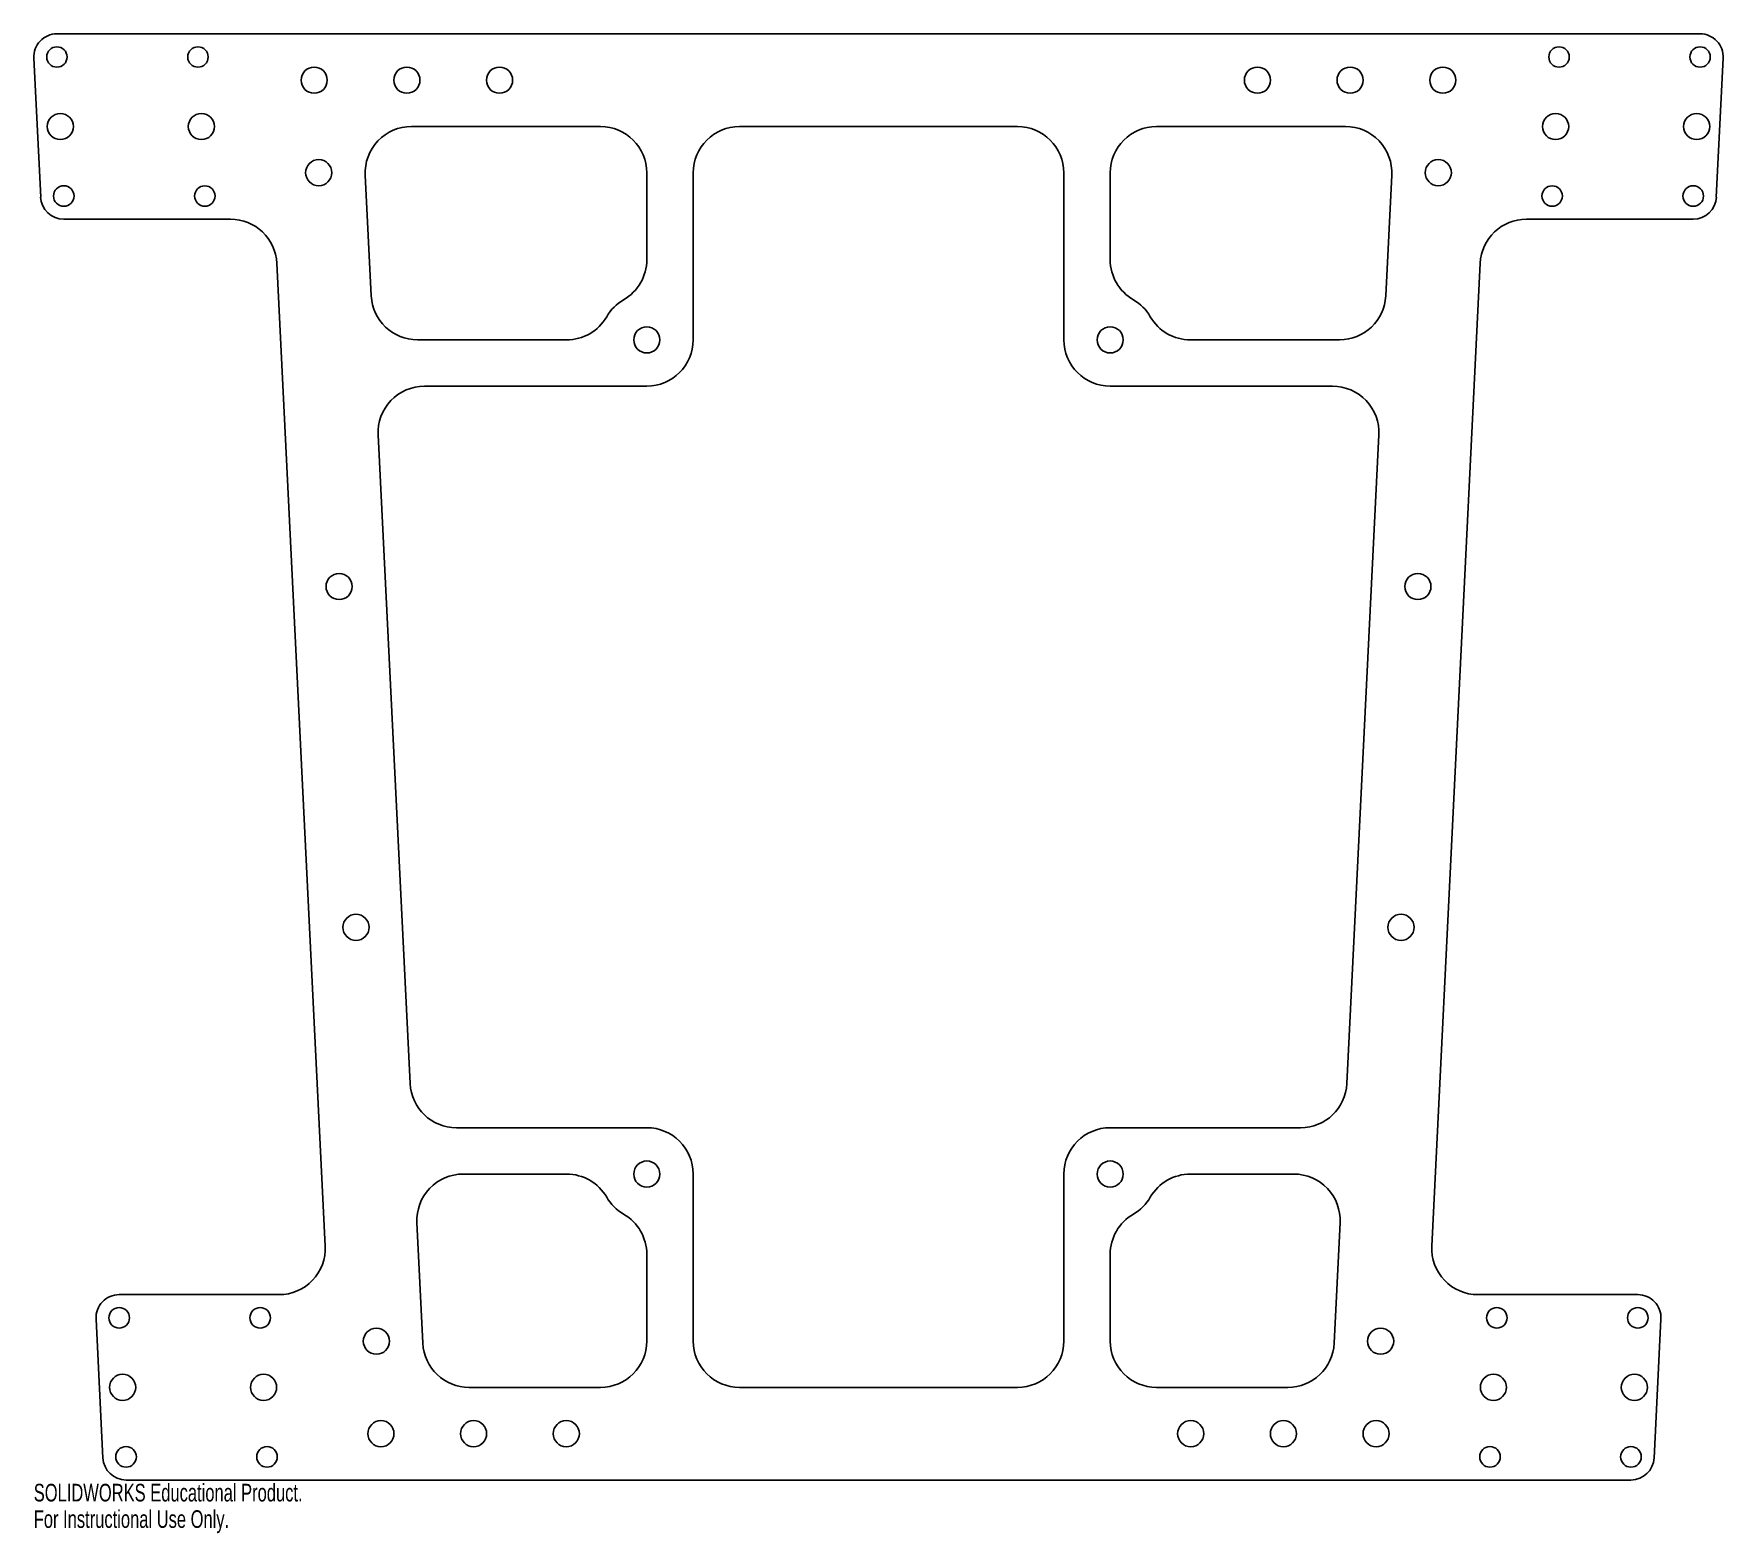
# Model space of a CAD drawing. Header units: inches. Extents: x -9.1 to 9.1, y -49.9 to -33.7.
import ezdxf

# ---------------------------------------------------------------- set-up
doc = ezdxf.new("R2010")
doc.units = ezdxf.units.IN
doc.header["$MEASUREMENT"] = 0
doc.styles.add('SLDTEXTSTYLE0', font='TXT', dxfattribs={"width": 0.7})

msp = doc.modelspace()

# ---------------------------------------------------------------- linework, layer by layer
at = {"color": 7, "linetype": 'Continuous', "lineweight": 25}
for p, q in [((8.865, -33.674), (-8.865, -33.674)), ((-9.04, -35.436), (-9.114, -33.936)), ((9.04, -35.436), (9.114, -33.936)), ((-5.039, -34.674), (-3, -34.674)), ((1.5, -34.674), (-1.5, -34.674)), ((5.039, -34.674), (3, -34.674)), ((-2.5, -35.174), (-2.5, -36.11)), ((-2, -36.976), (-2, -35.174)), ((2, -36.976), (2, -35.174)), ((2.5, -35.174), (2.5, -36.11)), ((-5.474, -36.5), (-5.538, -35.198)), ((5.474, -36.5), (5.538, -35.198)), ((-6.992, -35.674), (-8.791, -35.674)), ((6.992, -35.674), (8.791, -35.674)), ((-5.969, -46.753), (-6.492, -36.149)), ((5.969, -46.753), (6.492, -36.149)), ((-3.366, -36.976), (-4.974, -36.976)), ((3.366, -36.976), (4.974, -36.976)), ((-2.5, -37.476), (-4.9, -37.476)), ((2.5, -37.476), (4.9, -37.476)), ((-5.055, -45), (-5.4, -38)), ((5.055, -45), (5.4, -38)), ((-2.5, -45.476), (-4.555, -45.476)), ((2.5, -45.476), (4.555, -45.476)), ((-3.366, -45.976), (-4.481, -45.976)), ((-2, -45.976), (-2, -47.777)), ((2, -45.976), (2, -47.777)), ((3.366, -45.976), (4.481, -45.976)), ((-4.916, -47.802), (-4.98, -46.5)), ((4.916, -47.802), (4.98, -46.5)), ((-2.5, -46.842), (-2.5, -47.777)), ((2.5, -46.842), (2.5, -47.777)), ((-6.469, -47.277), (-8.193, -47.277)), ((6.469, -47.277), (8.193, -47.277)), ((-8.369, -49.04), (-8.443, -47.54)), ((8.369, -49.04), (8.443, -47.54)), ((-3, -48.277), (-4.417, -48.277)), ((-1.5, -48.277), (1.5, -48.277)), ((3, -48.277), (4.417, -48.277)), ((-8.119, -49.277), (8.119, -49.277))]:
    msp.add_line(p, q, dxfattribs=at)
for centre, radius in [((-8.865, -33.924), 0.11), ((-7.343, -33.924), 0.11), ((7.343, -33.924), 0.11), ((8.865, -33.924), 0.11), ((-6.089, -34.174), 0.141), ((-5.089, -34.174), 0.141), ((-4.089, -34.174), 0.141), ((4.089, -34.174), 0.141), ((5.089, -34.174), 0.141), ((6.089, -34.174), 0.141), ((-8.828, -34.674), 0.141), ((-7.306, -34.674), 0.141), ((7.306, -34.674), 0.141), ((8.828, -34.674), 0.141), ((-6.04, -35.172), 0.141), ((6.04, -35.172), 0.141), ((-8.791, -35.424), 0.111), ((-7.269, -35.424), 0.11), ((7.269, -35.424), 0.11), ((8.791, -35.424), 0.111), ((-2.5, -36.976), 0.141), ((2.5, -36.976), 0.141), ((-5.82, -39.637), 0.141), ((5.82, -39.637), 0.141), ((-5.638, -43.314), 0.141), ((5.638, -43.314), 0.141), ((-2.5, -45.976), 0.141), ((2.5, -45.976), 0.141), ((-8.193, -47.527), 0.111), ((-6.672, -47.527), 0.111), ((6.672, -47.527), 0.111), ((8.193, -47.527), 0.111), ((-5.418, -47.779), 0.141), ((5.418, -47.779), 0.141), ((-8.156, -48.277), 0.141), ((-6.635, -48.277), 0.141), ((6.635, -48.277), 0.141), ((8.156, -48.277), 0.141), ((-5.369, -48.777), 0.141), ((-4.369, -48.777), 0.141), ((-3.369, -48.777), 0.141), ((3.369, -48.777), 0.141), ((4.369, -48.777), 0.141), ((5.369, -48.777), 0.141), ((-8.119, -49.027), 0.111), ((-6.598, -49.027), 0.111), ((6.598, -49.027), 0.111), ((8.119, -49.027), 0.111)]:
    msp.add_circle(centre, radius, dxfattribs=at)
for centre, radius, start, end in [((-8.865, -33.924), 0.25, 90, 182.8246), ((8.865, -33.924), 0.25, 357.1754, 90), ((-5.039, -35.174), 0.5, 90, 182.8246), ((-3, -35.174), 0.5, 360, 90), ((-1.5, -35.174), 0.5, 90, 180), ((1.5, -35.174), 0.5, 0, 90), ((3, -35.174), 0.5, 90, 180), ((5.039, -35.174), 0.5, 357.1754, 90), ((-8.791, -35.424), 0.25, 182.8246, 270), ((8.791, -35.424), 0.25, 270, 357.1754), ((-6.992, -36.174), 0.5, 2.8246, 90), ((6.992, -36.174), 0.5, 90, 177.1754), ((-3, -36.11), 0.5, 300, 0), ((3, -36.11), 0.5, 180, 240), ((-4.974, -36.476), 0.5, 182.8246, 270), ((-2.5, -36.976), 0.5, 120, 150), ((2.5, -36.976), 0.5, 30, 60), ((4.974, -36.476), 0.5, 270, 357.1754), ((-3.366, -36.476), 0.5, 270, 330), ((3.366, -36.476), 0.5, 210, 270), ((-2.5, -36.976), 0.5, 270, 0), ((2.5, -36.976), 0.5, 180, 270), ((-4.9, -37.976), 0.5, 90, 182.8246), ((4.9, -37.976), 0.5, 357.1754, 90), ((-4.555, -44.976), 0.5, 182.8246, 270), ((4.555, -44.976), 0.5, 270, 357.1754), ((-2.5, -45.976), 0.5, 0, 90), ((2.5, -45.976), 0.5, 90, 180), ((-4.481, -46.476), 0.5, 90, 182.8246), ((-3.366, -46.476), 0.5, 30, 90), ((3.366, -46.476), 0.5, 90, 150), ((4.481, -46.476), 0.5, 357.1754, 90), ((-2.5, -45.976), 0.5, 210, 240), ((2.5, -45.976), 0.5, 300, 330), ((-3, -46.842), 0.5, 360, 60), ((3, -46.842), 0.5, 120, 180), ((-6.469, -46.777), 0.5, 270, 2.8246), ((6.469, -46.777), 0.5, 177.1754, 270), ((-8.193, -47.527), 0.25, 90, 182.8246), ((8.193, -47.527), 0.25, 357.1754, 90), ((-4.417, -47.777), 0.5, 182.8246, 270), ((-3, -47.777), 0.5, 270, 0), ((-1.5, -47.777), 0.5, 180, 270), ((1.5, -47.777), 0.5, 270, 0), ((3, -47.777), 0.5, 180, 270), ((4.417, -47.777), 0.5, 270, 357.1754), ((-8.119, -49.027), 0.25, 182.8246, 270), ((8.119, -49.027), 0.25, 270, 357.1754)]:
    msp.add_arc(centre, radius, start, end, dxfattribs=at)

# ---------------------------------------------------------------- texts
at = {"color": 7, "linetype": 'Continuous', "char_height": 0.1903, "attachment_point": 1, "style": 'SLDTEXTSTYLE0'}
for s, insert in [('SOLIDWORKS Educational Product.', (-9.115, -49.318)), ('For Instructional Use Only.', (-9.115, -49.603))]:
    msp.add_mtext(s, dxfattribs=dict(at, insert=insert))

doc.saveas('drawing.dxf')
